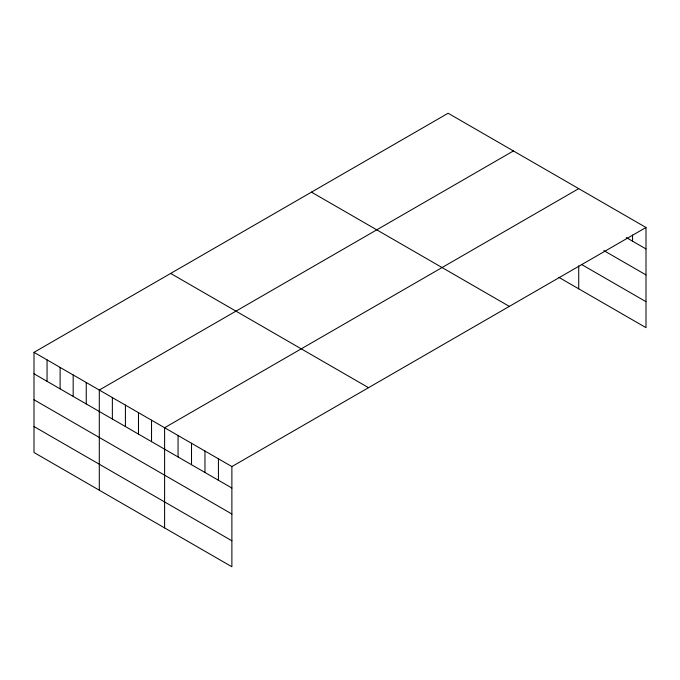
<?xml version="1.0" encoding="UTF-8"?>
<svg xmlns="http://www.w3.org/2000/svg" width="680" height="680" viewBox="0 0 680 680"><rect width="100%" height="100%" fill="white"/><g stroke="black" fill="none" stroke-linecap="round" stroke-linejoin="round"><path stroke-width="1.02" d="M646 227.486L231.88 466.582L231.88 566.755L34 452.514L34 352.342L448.12 113.245L646 227.486L646 327.658L558.696 277.262M513.425 150.943L99.297 390.039L99.297 490.212M578.722 188.649L164.602 427.737L164.602 527.909M626.263 237.55L646 248.94M603.84 250.58L646 274.916M581.417 264.392L646 301.682M311.466 192.143L509.337 306.391M170.663 273.436L368.534 387.685M34 352.342L231.88 466.582M34 373.787L231.88 488.027M34 399.763L231.88 514.012M34 426.53L231.88 540.779M632.544 235.042L632.544 241.171M578.722 265.837L578.722 288.822M218.425 458.813L218.425 480.267M204.969 451.044L204.969 472.498M191.513 443.275L191.513 464.729M178.058 435.506L178.058 456.96M151.538 420.197L151.538 441.651M138.482 412.658L138.482 434.112M125.418 405.118L125.418 426.572M112.361 397.579L112.361 419.024M86.241 382.5L86.241 403.945M73.177 374.96L73.177 396.406M60.12 367.421L60.12 388.866M47.056 359.881L47.056 381.327"/></g></svg>
